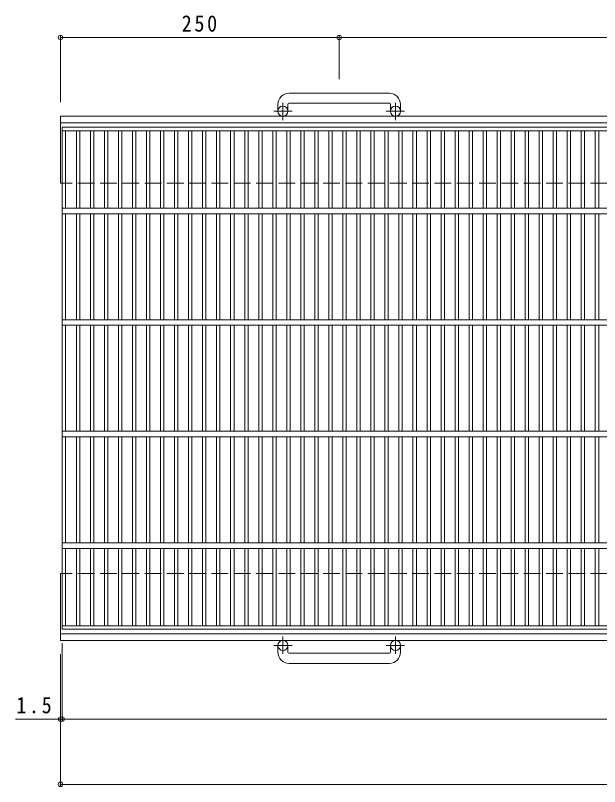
# Model space of a CAD drawing. Units: millimetres, scale not verified. Extents: x -866 to 872, y -687 to 624.
# Drawn here: x -866 to -342, y -194 to 497 of the extents above; entities that cross this region are included whole.
import ezdxf

# ---------------------------------------------------------------- set-up
doc = ezdxf.new("R2010")
doc.units = ezdxf.units.MM
doc.header["$LTSCALE"] = 5
doc.header["$PDMODE"] = 32
doc.header["$PDSIZE"] = 4
doc.linetypes.add('CHAIN1', pattern=[8, 5, -1, 1, -1])
doc.linetypes.add('DASHED3', pattern=[4, 3, -1])
for name, color, linetype, lineweight in [('A-1_ピット', 2, 'Continuous', 9), ('A-2_蓋', 3, 'Continuous', 9), ('A-4_寸法', 7, 'Continuous', 9)]:
    doc.layers.add(name, color=color, linetype=linetype, lineweight=lineweight)
doc.styles.add('ＭＳ ゴシック', font='')
doc.styles.get('ＭＳ ゴシック').set_extended_font_data('MS Gothic')

msp = doc.modelspace()

# ---------------------------------------------------------------- linework, layer by layer
at = {"layer": 'A-1_ピット'}
for p, q in [((-530.216, 427.498), (-620.216, 427.498)), ((-630.216, 417.498), (-630.216, 411.398)), ((-621.216, 417.498), (-621.216, 411.398)), ((-620.216, 418.498), (-530.216, 418.498)), ((-529.216, 417.498), (-529.216, 411.398)), ((-520.216, 417.498), (-520.216, 411.398)), ((-825.216, 346.899), (-825.216, 406.898)), ((325.324, 406.898), (-825.216, 406.898)), ((325.324, 400.898), (-825.216, 400.898)), ((-825.216, -63.102), (-825.216, -3.102)), ((325.324, -57.101), (-825.216, -57.101)), ((325.324, -63.102), (-825.216, -63.102)), ((-630.216, -73.703), (-630.216, -67.602)), ((-621.216, -73.703), (-621.216, -67.602)), ((-529.216, -73.703), (-529.216, -67.602)), ((-520.216, -73.703), (-520.216, -67.602)), ((-620.216, -74.702), (-530.216, -74.702)), ((-530.216, -83.702), (-620.216, -83.702))]:
    msp.add_line(p, q, dxfattribs=at)
at = {"layer": 'A-1_ピット', "linetype": 'CHAIN1'}
for p, q in [((-625.716, 403.291), (-625.716, 418.888)), ((-524.716, 403.291), (-524.716, 418.888)), ((-617.553, 411.398), (-633.96, 411.398)), ((-516.553, 411.398), (-532.96, 411.398)), ((-625.716, -59.495), (-625.716, -75.092)), ((-524.716, -59.495), (-524.716, -75.092)), ((-617.553, -67.602), (-633.96, -67.602)), ((-516.553, -67.602), (-532.96, -67.602))]:
    msp.add_line(p, q, dxfattribs=at)
at = {"layer": 'A-1_ピット', "linetype": 'DASHED3'}
for p, q in [((325.324, 346.899), (-825.216, 346.899)), ((325.324, -3.102), (-825.216, -3.102))]:
    msp.add_line(p, q, dxfattribs=at)
at = {"layer": 'A-1_ピット'}
for centre in [(-625.716, 411.398), (-524.716, 411.398), (-625.716, -67.602), (-524.716, -67.602)]:
    msp.add_circle(centre, 4.5, dxfattribs=at)
for centre, radius, start, end in [((-620.216, 417.498), 10, 90, 180), ((-530.216, 417.498), 10, 0, 90), ((-620.216, 417.498), 1, 90, 180), ((-530.216, 417.498), 1, 0, 90), ((-620.216, -73.703), 10, 180, 270), ((-620.216, -73.703), 1, 180, 270), ((-530.216, -73.703), 10, 270, 0), ((-530.216, -73.703), 1, 270, 0)]:
    msp.add_arc(centre, radius, start, end, dxfattribs=at)
at = {"layer": 'A-2_蓋'}
for p, q in [((-823.716, 396.898), (173.284, 396.898)), ((-823.716, -53.101), (-823.716, 396.898)), ((-823.716, 393.899), (173.284, 393.899)), ((-820.716, 393.898), (-820.716, 324.398)), ((-810.956, 324.398), (-810.956, 393.898)), ((-807.956, 324.398), (-807.956, 393.898)), ((-798.376, 324.398), (-798.376, 393.898)), ((-795.376, 324.398), (-795.376, 393.898)), ((-785.796, 324.398), (-785.796, 393.898)), ((-782.796, 324.398), (-782.796, 393.898)), ((-773.215, 324.398), (-773.215, 393.898)), ((-770.216, 324.398), (-770.216, 393.898)), ((-760.636, 324.398), (-760.636, 393.898)), ((-757.636, 324.398), (-757.636, 393.898)), ((-748.056, 324.398), (-748.056, 393.898)), ((-745.056, 324.398), (-745.056, 393.898)), ((-735.476, 324.398), (-735.476, 393.898)), ((-732.476, 324.398), (-732.476, 393.898)), ((-722.896, 324.398), (-722.896, 393.898)), ((-719.896, 324.398), (-719.896, 393.898)), ((-710.316, 324.398), (-710.316, 393.898)), ((-707.316, 324.398), (-707.316, 393.898)), ((-697.736, 324.398), (-697.736, 393.898)), ((-694.736, 324.398), (-694.736, 393.898)), ((-685.156, 324.398), (-685.156, 393.898)), ((-682.156, 324.398), (-682.156, 393.898)), ((-672.576, 324.398), (-672.576, 393.898)), ((-669.575, 324.398), (-669.575, 393.898)), ((-659.996, 324.398), (-659.996, 393.898)), ((-656.995, 324.398), (-656.995, 393.898)), ((-647.416, 324.398), (-647.416, 393.898)), ((-644.415, 324.398), (-644.415, 393.898)), ((-634.836, 324.398), (-634.836, 393.898)), ((-631.835, 324.398), (-631.835, 393.898)), ((-622.256, 324.398), (-622.256, 393.898)), ((-619.256, 324.398), (-619.256, 393.898)), ((-609.676, 324.398), (-609.676, 393.898)), ((-606.676, 324.398), (-606.676, 393.898)), ((-597.096, 324.398), (-597.096, 393.898)), ((-594.096, 324.398), (-594.096, 393.898)), ((-584.516, 324.398), (-584.516, 393.898)), ((-581.516, 324.398), (-581.516, 393.898)), ((-571.935, 324.398), (-571.935, 393.898)), ((-568.936, 324.398), (-568.936, 393.898)), ((-559.356, 324.398), (-559.356, 393.898)), ((-556.356, 324.398), (-556.356, 393.898)), ((-546.776, 324.398), (-546.776, 393.898)), ((-543.776, 324.398), (-543.776, 393.898)), ((-534.195, 324.398), (-534.195, 393.898)), ((-531.195, 324.398), (-531.195, 393.898)), ((-521.616, 324.398), (-521.616, 393.898)), ((-518.615, 324.398), (-518.615, 393.898)), ((-509.036, 324.398), (-509.036, 393.898)), ((-506.035, 324.398), (-506.035, 393.898)), ((-496.456, 324.398), (-496.456, 393.898)), ((-493.456, 324.398), (-493.456, 393.898)), ((-483.876, 324.398), (-483.876, 393.898)), ((-480.876, 324.398), (-480.876, 393.898)), ((-471.296, 324.398), (-471.296, 393.898)), ((-468.296, 324.398), (-468.296, 393.898)), ((-458.716, 324.398), (-458.716, 393.898)), ((-455.715, 324.398), (-455.715, 393.898)), ((-446.136, 324.398), (-446.136, 393.898)), ((-443.135, 324.398), (-443.135, 393.898)), ((-433.555, 324.398), (-433.555, 393.898)), ((-430.555, 324.398), (-430.555, 393.898)), ((-420.975, 324.398), (-420.975, 393.898)), ((-417.975, 324.398), (-417.975, 393.898)), ((-408.395, 324.398), (-408.395, 393.898)), ((-405.395, 324.398), (-405.395, 393.898)), ((-395.816, 324.398), (-395.816, 393.898)), ((-392.815, 324.398), (-392.815, 393.898)), ((-383.235, 324.398), (-383.235, 393.898)), ((-380.236, 324.398), (-380.236, 393.898)), ((-370.655, 324.398), (-370.655, 393.898)), ((-367.656, 324.398), (-367.656, 393.898)), ((-358.075, 324.398), (-358.075, 393.898)), ((-355.076, 324.398), (-355.076, 393.898)), ((-345.495, 324.398), (-345.495, 393.898)), ((-342.495, 324.398), (-342.495, 393.898)), ((-823.716, 324.398), (173.284, 324.398)), ((-823.716, 319.398), (173.284, 319.398)), ((-820.716, 319.398), (-820.716, 224.398)), ((-810.956, 224.398), (-810.956, 319.398)), ((-807.956, 224.398), (-807.956, 319.398)), ((-798.376, 224.398), (-798.376, 319.398)), ((-795.376, 224.398), (-795.376, 319.398)), ((-785.796, 224.398), (-785.796, 319.398)), ((-782.796, 224.398), (-782.796, 319.398)), ((-773.215, 224.398), (-773.215, 319.398)), ((-770.216, 224.398), (-770.216, 319.398)), ((-760.636, 224.398), (-760.636, 319.398)), ((-757.636, 224.398), (-757.636, 319.398)), ((-748.056, 224.398), (-748.056, 319.398)), ((-745.056, 224.398), (-745.056, 319.398)), ((-735.476, 224.398), (-735.476, 319.398)), ((-732.476, 224.398), (-732.476, 319.398)), ((-722.896, 224.398), (-722.896, 319.398)), ((-719.896, 224.398), (-719.896, 319.398)), ((-710.316, 224.398), (-710.316, 319.398)), ((-707.316, 224.398), (-707.316, 319.398)), ((-697.736, 224.398), (-697.736, 319.398)), ((-694.736, 224.398), (-694.736, 319.398)), ((-685.156, 224.398), (-685.156, 319.398)), ((-682.156, 224.398), (-682.156, 319.398)), ((-672.576, 224.398), (-672.576, 319.398)), ((-669.575, 224.398), (-669.575, 319.398)), ((-659.996, 224.398), (-659.996, 319.398)), ((-656.995, 224.398), (-656.995, 319.398)), ((-647.416, 224.398), (-647.416, 319.398)), ((-644.415, 224.398), (-644.415, 319.398)), ((-634.836, 224.398), (-634.836, 319.398)), ((-631.835, 224.398), (-631.835, 319.398)), ((-622.256, 224.398), (-622.256, 319.398)), ((-619.256, 224.398), (-619.256, 319.398)), ((-609.676, 224.398), (-609.676, 319.398)), ((-606.676, 224.398), (-606.676, 319.398)), ((-597.096, 224.398), (-597.096, 319.398)), ((-594.096, 224.398), (-594.096, 319.398)), ((-584.516, 224.398), (-584.516, 319.398)), ((-581.516, 224.398), (-581.516, 319.398)), ((-571.935, 224.398), (-571.935, 319.398)), ((-568.936, 224.398), (-568.936, 319.398)), ((-559.356, 224.398), (-559.356, 319.398)), ((-556.356, 224.398), (-556.356, 319.398)), ((-546.776, 224.398), (-546.776, 319.398)), ((-543.776, 224.398), (-543.776, 319.398)), ((-534.195, 224.398), (-534.195, 319.398)), ((-531.195, 224.398), (-531.195, 319.398)), ((-521.616, 224.398), (-521.616, 319.398)), ((-518.615, 224.398), (-518.615, 319.398)), ((-509.036, 224.398), (-509.036, 319.398)), ((-506.035, 224.398), (-506.035, 319.398)), ((-496.456, 224.398), (-496.456, 319.398)), ((-493.456, 224.398), (-493.456, 319.398)), ((-483.876, 224.398), (-483.876, 319.398)), ((-480.876, 224.398), (-480.876, 319.398)), ((-471.296, 224.398), (-471.296, 319.398)), ((-468.296, 224.398), (-468.296, 319.398)), ((-458.716, 224.398), (-458.716, 319.398)), ((-455.715, 224.398), (-455.715, 319.398)), ((-446.136, 224.398), (-446.136, 319.398)), ((-443.135, 224.398), (-443.135, 319.398)), ((-433.555, 224.398), (-433.555, 319.398)), ((-430.555, 224.398), (-430.555, 319.398)), ((-420.975, 224.398), (-420.975, 319.398)), ((-417.975, 224.398), (-417.975, 319.398)), ((-408.395, 224.398), (-408.395, 319.398)), ((-405.395, 224.398), (-405.395, 319.398)), ((-395.816, 224.398), (-395.816, 319.398)), ((-392.815, 224.398), (-392.815, 319.398)), ((-383.235, 224.398), (-383.235, 319.398)), ((-380.236, 224.398), (-380.236, 319.398)), ((-370.655, 224.398), (-370.655, 319.398)), ((-367.656, 224.398), (-367.656, 319.398)), ((-358.075, 224.398), (-358.075, 319.398)), ((-355.076, 224.398), (-355.076, 319.398)), ((-345.495, 224.398), (-345.495, 319.398)), ((-342.495, 224.398), (-342.495, 319.398)), ((-823.716, 224.398), (173.284, 224.398)), ((-823.716, 219.398), (173.284, 219.398)), ((-820.716, 124.398), (-820.716, 219.398)), ((-810.956, 219.398), (-810.956, 124.398)), ((-807.956, 219.398), (-807.956, 124.398)), ((-798.376, 219.398), (-798.376, 124.398)), ((-795.376, 219.398), (-795.376, 124.398)), ((-785.796, 219.398), (-785.796, 124.398)), ((-782.796, 219.398), (-782.796, 124.398)), ((-773.215, 219.398), (-773.215, 124.398)), ((-770.216, 219.398), (-770.216, 124.398)), ((-760.636, 219.398), (-760.636, 124.398)), ((-757.636, 219.398), (-757.636, 124.398)), ((-748.056, 219.398), (-748.056, 124.398)), ((-745.056, 219.398), (-745.056, 124.398)), ((-735.476, 219.398), (-735.476, 124.398)), ((-732.476, 219.398), (-732.476, 124.398)), ((-722.896, 219.398), (-722.896, 124.398)), ((-719.896, 219.398), (-719.896, 124.398)), ((-710.316, 219.398), (-710.316, 124.398)), ((-707.316, 219.398), (-707.316, 124.398)), ((-697.736, 219.398), (-697.736, 124.398)), ((-694.736, 219.398), (-694.736, 124.398)), ((-685.156, 219.398), (-685.156, 124.398)), ((-682.156, 219.398), (-682.156, 124.398)), ((-672.576, 219.398), (-672.576, 124.398)), ((-669.575, 219.398), (-669.575, 124.398)), ((-659.996, 219.398), (-659.996, 124.398)), ((-656.995, 219.398), (-656.995, 124.398)), ((-647.416, 219.398), (-647.416, 124.398)), ((-644.415, 219.398), (-644.415, 124.398)), ((-634.836, 219.398), (-634.836, 124.398)), ((-631.835, 219.398), (-631.835, 124.398)), ((-622.256, 219.398), (-622.256, 124.398)), ((-619.256, 219.398), (-619.256, 124.398)), ((-609.676, 219.398), (-609.676, 124.398)), ((-606.676, 219.398), (-606.676, 124.398)), ((-597.096, 219.398), (-597.096, 124.398)), ((-594.096, 219.398), (-594.096, 124.398)), ((-584.516, 219.398), (-584.516, 124.398)), ((-581.516, 219.398), (-581.516, 124.398)), ((-571.935, 219.398), (-571.935, 124.398)), ((-568.936, 219.398), (-568.936, 124.398)), ((-559.356, 219.398), (-559.356, 124.398)), ((-556.356, 219.398), (-556.356, 124.398)), ((-546.776, 219.398), (-546.776, 124.398)), ((-543.776, 219.398), (-543.776, 124.398)), ((-534.195, 219.398), (-534.195, 124.398)), ((-531.195, 219.398), (-531.195, 124.398)), ((-521.616, 219.398), (-521.616, 124.398)), ((-518.615, 219.398), (-518.615, 124.398)), ((-509.036, 219.398), (-509.036, 124.398)), ((-506.035, 219.398), (-506.035, 124.398)), ((-496.456, 219.398), (-496.456, 124.398)), ((-493.456, 219.398), (-493.456, 124.398)), ((-483.876, 219.398), (-483.876, 124.398)), ((-480.876, 219.398), (-480.876, 124.398)), ((-471.296, 219.398), (-471.296, 124.398)), ((-468.296, 219.398), (-468.296, 124.398)), ((-458.716, 219.398), (-458.716, 124.398)), ((-455.715, 219.398), (-455.715, 124.398)), ((-446.136, 219.398), (-446.136, 124.398)), ((-443.135, 219.398), (-443.135, 124.398)), ((-433.555, 219.398), (-433.555, 124.398)), ((-430.555, 219.398), (-430.555, 124.398)), ((-420.975, 219.398), (-420.975, 124.398)), ((-417.975, 219.398), (-417.975, 124.398)), ((-408.395, 219.398), (-408.395, 124.398)), ((-405.395, 219.398), (-405.395, 124.398)), ((-395.816, 219.398), (-395.816, 124.398)), ((-392.815, 219.398), (-392.815, 124.398)), ((-383.235, 219.398), (-383.235, 124.398)), ((-380.236, 219.398), (-380.236, 124.398)), ((-370.655, 219.398), (-370.655, 124.398)), ((-367.656, 219.398), (-367.656, 124.398)), ((-358.075, 219.398), (-358.075, 124.398)), ((-355.076, 219.398), (-355.076, 124.398)), ((-345.495, 219.398), (-345.495, 124.398)), ((-342.495, 219.398), (-342.495, 124.398)), ((-823.716, 124.398), (173.284, 124.398)), ((-823.716, 119.398), (173.284, 119.398)), ((-820.716, 24.398), (-820.716, 119.398)), ((-810.956, 119.398), (-810.956, 24.398)), ((-807.956, 119.398), (-807.956, 24.398)), ((-798.376, 119.398), (-798.376, 24.398)), ((-795.376, 119.398), (-795.376, 24.398)), ((-785.796, 119.398), (-785.796, 24.398)), ((-782.796, 119.398), (-782.796, 24.398)), ((-773.215, 119.398), (-773.215, 24.398)), ((-770.216, 119.398), (-770.216, 24.398)), ((-760.636, 119.398), (-760.636, 24.398)), ((-757.636, 119.398), (-757.636, 24.398)), ((-748.056, 119.398), (-748.056, 24.398)), ((-745.056, 119.398), (-745.056, 24.398)), ((-735.476, 119.398), (-735.476, 24.398)), ((-732.476, 119.398), (-732.476, 24.398)), ((-722.896, 119.398), (-722.896, 24.398)), ((-719.896, 119.398), (-719.896, 24.398)), ((-710.316, 119.398), (-710.316, 24.398)), ((-707.316, 119.398), (-707.316, 24.398)), ((-697.736, 119.398), (-697.736, 24.398)), ((-694.736, 119.398), (-694.736, 24.398)), ((-685.156, 119.398), (-685.156, 24.398)), ((-682.156, 119.398), (-682.156, 24.398)), ((-672.576, 119.398), (-672.576, 24.398)), ((-669.575, 119.398), (-669.575, 24.398)), ((-659.996, 119.398), (-659.996, 24.398)), ((-656.995, 119.398), (-656.995, 24.398)), ((-647.416, 119.398), (-647.416, 24.398)), ((-644.415, 119.398), (-644.415, 24.398)), ((-634.836, 119.398), (-634.836, 24.398)), ((-631.835, 119.398), (-631.835, 24.398)), ((-622.256, 119.398), (-622.256, 24.398)), ((-619.256, 119.398), (-619.256, 24.398)), ((-609.676, 119.398), (-609.676, 24.398)), ((-606.676, 119.398), (-606.676, 24.398)), ((-597.096, 119.398), (-597.096, 24.398)), ((-594.096, 119.398), (-594.096, 24.398)), ((-584.516, 119.398), (-584.516, 24.398)), ((-581.516, 119.398), (-581.516, 24.398)), ((-571.935, 119.398), (-571.935, 24.398)), ((-568.936, 119.398), (-568.936, 24.398)), ((-559.356, 119.398), (-559.356, 24.398)), ((-556.356, 119.398), (-556.356, 24.398)), ((-546.776, 119.398), (-546.776, 24.398)), ((-543.776, 119.398), (-543.776, 24.398)), ((-534.195, 119.398), (-534.195, 24.398)), ((-531.195, 119.398), (-531.195, 24.398)), ((-521.616, 119.398), (-521.616, 24.398)), ((-518.615, 119.398), (-518.615, 24.398)), ((-509.036, 119.398), (-509.036, 24.398)), ((-506.035, 119.398), (-506.035, 24.398)), ((-496.456, 119.398), (-496.456, 24.398)), ((-493.456, 119.398), (-493.456, 24.398)), ((-483.876, 119.398), (-483.876, 24.398)), ((-480.876, 119.398), (-480.876, 24.398)), ((-471.296, 119.398), (-471.296, 24.398)), ((-468.296, 119.398), (-468.296, 24.398)), ((-458.716, 119.398), (-458.716, 24.398)), ((-455.715, 119.398), (-455.715, 24.398)), ((-446.136, 119.398), (-446.136, 24.398)), ((-443.135, 119.398), (-443.135, 24.398)), ((-433.555, 119.398), (-433.555, 24.398)), ((-430.555, 119.398), (-430.555, 24.398)), ((-420.975, 119.398), (-420.975, 24.398)), ((-417.975, 119.398), (-417.975, 24.398)), ((-408.395, 119.398), (-408.395, 24.398)), ((-405.395, 119.398), (-405.395, 24.398)), ((-395.816, 119.398), (-395.816, 24.398)), ((-392.815, 119.398), (-392.815, 24.398)), ((-383.235, 119.398), (-383.235, 24.398)), ((-380.236, 119.398), (-380.236, 24.398)), ((-370.655, 119.398), (-370.655, 24.398)), ((-367.656, 119.398), (-367.656, 24.398)), ((-358.075, 119.398), (-358.075, 24.398)), ((-355.076, 119.398), (-355.076, 24.398)), ((-345.495, 119.398), (-345.495, 24.398)), ((-342.495, 119.398), (-342.495, 24.398)), ((-823.716, 24.398), (173.284, 24.398)), ((-823.716, 19.399), (173.284, 19.399)), ((-820.716, -50.101), (-820.716, 19.399)), ((-810.956, 19.399), (-810.956, -50.101)), ((-807.956, 19.399), (-807.956, -50.101)), ((-798.376, 19.399), (-798.376, -50.101)), ((-795.376, 19.399), (-795.376, -50.101)), ((-785.796, 19.399), (-785.796, -50.101)), ((-782.796, 19.399), (-782.796, -50.101)), ((-773.215, 19.399), (-773.215, -50.101)), ((-770.216, 19.399), (-770.216, -50.101)), ((-760.636, 19.399), (-760.636, -50.101)), ((-757.636, 19.399), (-757.636, -50.101)), ((-748.056, 19.399), (-748.056, -50.101)), ((-745.056, 19.399), (-745.056, -50.101)), ((-735.476, 19.399), (-735.476, -50.101)), ((-732.476, 19.399), (-732.476, -50.101)), ((-722.896, 19.399), (-722.896, -50.101)), ((-719.896, 19.399), (-719.896, -50.101)), ((-710.316, 19.399), (-710.316, -50.101)), ((-707.316, 19.399), (-707.316, -50.101)), ((-697.736, 19.399), (-697.736, -50.101)), ((-694.736, 19.399), (-694.736, -50.101)), ((-685.156, 19.399), (-685.156, -50.101)), ((-682.156, 19.399), (-682.156, -50.101)), ((-672.576, 19.399), (-672.576, -50.101)), ((-669.575, 19.399), (-669.575, -50.101)), ((-659.996, 19.399), (-659.996, -50.101)), ((-656.995, 19.399), (-656.995, -50.101)), ((-647.416, 19.399), (-647.416, -50.101)), ((-644.415, 19.399), (-644.415, -50.101)), ((-634.836, 19.399), (-634.836, -50.101)), ((-631.835, 19.399), (-631.835, -50.101)), ((-622.256, 19.399), (-622.256, -50.101)), ((-619.256, 19.399), (-619.256, -50.101)), ((-609.676, 19.399), (-609.676, -50.101)), ((-606.676, 19.399), (-606.676, -50.101)), ((-597.096, 19.399), (-597.096, -50.101)), ((-594.096, 19.399), (-594.096, -50.101)), ((-584.516, 19.399), (-584.516, -50.101)), ((-581.516, 19.399), (-581.516, -50.101)), ((-571.935, 19.399), (-571.935, -50.101)), ((-568.936, 19.399), (-568.936, -50.101)), ((-559.356, 19.399), (-559.356, -50.101)), ((-556.356, 19.399), (-556.356, -50.101)), ((-546.776, 19.399), (-546.776, -50.101)), ((-543.776, 19.399), (-543.776, -50.101)), ((-534.195, 19.399), (-534.195, -50.101)), ((-531.195, 19.399), (-531.195, -50.101)), ((-521.616, 19.399), (-521.616, -50.101)), ((-518.615, 19.399), (-518.615, -50.101)), ((-509.036, 19.399), (-509.036, -50.101)), ((-506.035, 19.399), (-506.035, -50.101)), ((-496.456, 19.399), (-496.456, -50.101)), ((-493.456, 19.399), (-493.456, -50.101)), ((-483.876, 19.399), (-483.876, -50.101)), ((-480.876, 19.399), (-480.876, -50.101)), ((-471.296, 19.399), (-471.296, -50.101)), ((-468.296, 19.399), (-468.296, -50.101)), ((-458.716, 19.399), (-458.716, -50.101)), ((-455.715, 19.399), (-455.715, -50.101)), ((-446.136, 19.399), (-446.136, -50.101)), ((-443.135, 19.399), (-443.135, -50.101)), ((-433.555, 19.399), (-433.555, -50.101)), ((-430.555, 19.399), (-430.555, -50.101)), ((-420.975, 19.399), (-420.975, -50.101)), ((-417.975, 19.399), (-417.975, -50.101)), ((-408.395, 19.399), (-408.395, -50.101)), ((-405.395, 19.399), (-405.395, -50.101)), ((-395.816, 19.399), (-395.816, -50.101)), ((-392.815, 19.399), (-392.815, -50.101)), ((-383.235, 19.399), (-383.235, -50.101)), ((-380.236, 19.399), (-380.236, -50.101)), ((-370.655, 19.399), (-370.655, -50.101)), ((-367.656, 19.399), (-367.656, -50.101)), ((-358.075, 19.399), (-358.075, -50.101)), ((-355.076, 19.399), (-355.076, -50.101)), ((-345.495, 19.399), (-345.495, -50.101)), ((-342.495, 19.399), (-342.495, -50.101)), ((173.284, -50.101), (-823.716, -50.101)), ((173.284, -53.101), (-823.716, -53.101))]:
    msp.add_line(p, q, dxfattribs=at)
at = {"layer": 'A-4_寸法'}
for p, q in [((-825.216, 419.398), (-825.216, 478.998)), ((-825.216, 477.498), (323.284, 477.498)), ((-575.216, 439.998), (-575.216, 478.998)), ((-823.716, -65.601), (-823.716, -135.202)), ((-825.216, -75.602), (-825.216, -193.702)), ((-865.628, -133.702), (325.324, -133.702)), ((-825.216, -192.202), (325.324, -192.202))]:
    msp.add_line(p, q, dxfattribs=at)
for p in [(-825.216, 477.498), (-575.216, 477.498), (-825.216, -133.702), (-823.716, -133.702), (-825.216, -192.202)]:
    msp.add_point(p, dxfattribs=at)

# ---------------------------------------------------------------- texts
at = {"layer": 'A-4_寸法', "color": 2, "char_height": 14.66, "attachment_point": 7, "style": 'ＭＳ ゴシック'}
for s, insert in [('\\T1.27;\\W0.9;250', (-716.466, 482.498)), ('\\T1.27;\\W0.9;1.5', (-864.854, -128.702))]:
    msp.add_mtext(s, dxfattribs=dict(at, insert=insert))

doc.saveas('drawing.dxf')
